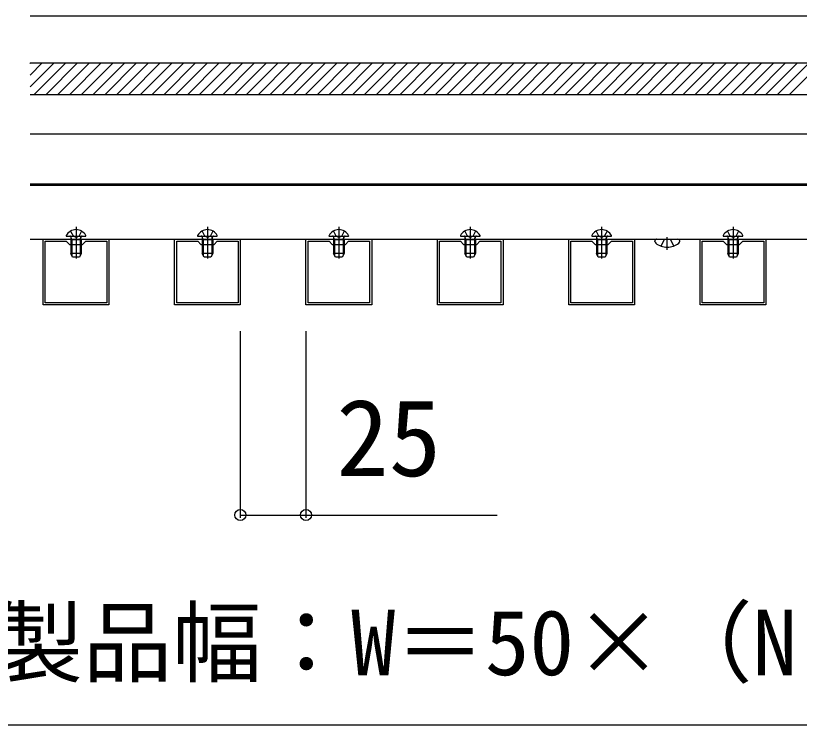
# Model space of a CAD drawing. Units: millimetres, scale not verified. Extents: x -1750 to 1750, y -2608 to 2592.
# Drawn here: x -1310.5 to -1012.3, y 1296.5 to 1566.5 of the extents above; entities that cross this region are included whole.
import ezdxf
from ezdxf.enums import TextEntityAlignment as Align

# ---------------------------------------------------------------- set-up
doc = ezdxf.new("R2010")
doc.units = ezdxf.units.MM
doc.header["$LTSCALE"] = 14
for name, color, linetype in [('0-3_YKK_11', 7, 'Continuous'), ('0-4_YKK_12', 2, 'Continuous'), ('0-5_YKK_13', 4, 'Continuous'), ('0-6_YKK_D', 6, 'Continuous'), ('0-8_YSS_K', 3, 'Continuous')]:
    doc.layers.add(name, color=color, linetype=linetype)
doc.styles.add('ＭＳ ゴシック', font='')
doc.styles.get('ＭＳ ゴシック').set_extended_font_data('MS Gothic')

msp = doc.modelspace()

# ---------------------------------------------------------------- linework, layer by layer
at = {"layer": '0-3_YKK_11'}
for points in [[(-1275, 1481.5), (-1275, 1456.5), (-1300, 1456.5), (-1300, 1481.5)], [(-1275.8, 1480.7), (-1275.8, 1457.3), (-1299.2, 1457.3), (-1299.2, 1480.7), (-1291.2, 1480.7), (-1290, 1479.5), (-1285, 1479.5), (-1283.8, 1480.7)], [(-1225, 1481.5), (-1225, 1456.5), (-1250, 1456.5), (-1250, 1481.5)], [(-1225.8, 1480.7), (-1225.8, 1457.3), (-1249.2, 1457.3), (-1249.2, 1480.7), (-1241.2, 1480.7), (-1240, 1479.5), (-1235, 1479.5), (-1233.8, 1480.7)], [(-1175, 1481.5), (-1175, 1456.5), (-1200, 1456.5), (-1200, 1481.5)], [(-1175.8, 1480.7), (-1175.8, 1457.3), (-1199.2, 1457.3), (-1199.2, 1480.7), (-1191.2, 1480.7), (-1190, 1479.5), (-1185, 1479.5), (-1183.8, 1480.7)], [(-1125, 1481.5), (-1125, 1456.5), (-1150, 1456.5), (-1150, 1481.5)], [(-1125.8, 1480.7), (-1125.8, 1457.3), (-1149.2, 1457.3), (-1149.2, 1480.7), (-1141.2, 1480.7), (-1140, 1479.5), (-1135, 1479.5), (-1133.8, 1480.7)], [(-1075, 1481.5), (-1075, 1456.5), (-1100, 1456.5), (-1100, 1481.5)], [(-1075.8, 1480.7), (-1075.8, 1457.3), (-1099.2, 1457.3), (-1099.2, 1480.7), (-1091.2, 1480.7), (-1090, 1479.5), (-1085, 1479.5), (-1083.8, 1480.7)], [(-1025, 1481.5), (-1025, 1456.5), (-1050, 1456.5), (-1050, 1481.5)], [(-1025.8, 1480.7), (-1025.8, 1457.3), (-1049.2, 1457.3), (-1049.2, 1480.7), (-1041.2, 1480.7), (-1040, 1479.5), (-1035, 1479.5), (-1033.8, 1480.7)]]:
    msp.add_lwpolyline(points, close=True, dxfattribs=at)
at = {"layer": '0-4_YKK_12'}
for p, q in [((-1305, 1521.5), (-720, 1521.5)), ((-1305, 1502.5), (-720, 1502.5)), ((-1305, 1502), (-720, 1502)), ((-1305, 1481.5), (-720, 1481.5))]:
    msp.add_line(p, q, dxfattribs=at)
at = {"layer": '0-5_YKK_13'}
for p, q in [((-1287.5, 1486.1), (-1287.5, 1474.11)), ((-1237.5, 1486.1), (-1237.5, 1474.11)), ((-1187.5, 1486.1), (-1187.5, 1474.11)), ((-1137.5, 1486.1), (-1137.5, 1474.11)), ((-1087.5, 1486.1), (-1087.5, 1474.11)), ((-1037.5, 1486.1), (-1037.5, 1474.11)), ((-1291.1, 1482.6), (-1283.9, 1482.6)), ((-1289.55, 1484.57), (-1288.65, 1482.75)), ((-1289.12, 1481.2), (-1289.36, 1482.22)), ((-1287.5, 1482.14), (-1288.65, 1482.75)), ((-1287.5, 1482.14), (-1286.36, 1482.75)), ((-1285.45, 1484.57), (-1286.36, 1482.75)), ((-1285.88, 1481.2), (-1285.64, 1482.22)), ((-1241.1, 1482.6), (-1233.9, 1482.6)), ((-1239.55, 1484.57), (-1238.65, 1482.75)), ((-1239.12, 1481.2), (-1239.36, 1482.22)), ((-1237.5, 1482.14), (-1238.65, 1482.75)), ((-1237.5, 1482.14), (-1236.36, 1482.75)), ((-1235.45, 1484.57), (-1236.36, 1482.75)), ((-1235.88, 1481.2), (-1235.64, 1482.22)), ((-1191.1, 1482.6), (-1183.9, 1482.6)), ((-1189.55, 1484.57), (-1188.65, 1482.75)), ((-1189.12, 1481.2), (-1189.36, 1482.22)), ((-1187.5, 1482.14), (-1188.65, 1482.75)), ((-1187.5, 1482.14), (-1186.36, 1482.75)), ((-1185.45, 1484.57), (-1186.36, 1482.75)), ((-1185.88, 1481.2), (-1185.64, 1482.22)), ((-1141.1, 1482.6), (-1133.9, 1482.6)), ((-1139.55, 1484.57), (-1138.65, 1482.75)), ((-1139.12, 1481.2), (-1139.36, 1482.22)), ((-1137.5, 1482.14), (-1138.65, 1482.75)), ((-1137.5, 1482.14), (-1136.36, 1482.75)), ((-1135.45, 1484.57), (-1136.36, 1482.75)), ((-1135.88, 1481.2), (-1135.64, 1482.22)), ((-1091.1, 1482.6), (-1083.9, 1482.6)), ((-1089.55, 1484.57), (-1088.64, 1482.75)), ((-1089.12, 1481.2), (-1089.36, 1482.22)), ((-1087.5, 1482.14), (-1088.64, 1482.75)), ((-1087.5, 1482.14), (-1086.36, 1482.75)), ((-1085.45, 1484.57), (-1086.36, 1482.75)), ((-1085.88, 1481.2), (-1085.64, 1482.22)), ((-1062.5, 1477.4), (-1062.5, 1482.21)), ((-1041.1, 1482.6), (-1033.9, 1482.6)), ((-1039.55, 1484.57), (-1038.65, 1482.75)), ((-1039.12, 1481.2), (-1039.36, 1482.22)), ((-1037.5, 1482.14), (-1038.65, 1482.75)), ((-1037.5, 1482.14), (-1036.36, 1482.75)), ((-1035.45, 1484.57), (-1036.36, 1482.75)), ((-1035.88, 1481.2), (-1035.64, 1482.22)), ((-1289.5, 1481.2), (-1289.36, 1482.01)), ((-1285.5, 1481.2), (-1289.5, 1481.2)), ((-1289.5, 1481.2), (-1289.5, 1476)), ((-1289.12, 1481.2), (-1289.12, 1475.24)), ((-1285.88, 1481.2), (-1285.88, 1475.24)), ((-1285.5, 1481.2), (-1285.64, 1482.01)), ((-1285.5, 1481.2), (-1285.5, 1476)), ((-1239.5, 1481.2), (-1239.36, 1482.01)), ((-1235.5, 1481.2), (-1239.5, 1481.2)), ((-1239.5, 1481.2), (-1239.5, 1476)), ((-1239.12, 1481.2), (-1239.12, 1475.24)), ((-1235.88, 1481.2), (-1235.88, 1475.24)), ((-1235.5, 1481.2), (-1235.64, 1482.01)), ((-1235.5, 1481.2), (-1235.5, 1476)), ((-1189.5, 1481.2), (-1189.36, 1482.01)), ((-1185.5, 1481.2), (-1189.5, 1481.2)), ((-1189.5, 1481.2), (-1189.5, 1476)), ((-1189.12, 1481.2), (-1189.12, 1475.24)), ((-1185.88, 1481.2), (-1185.88, 1475.24)), ((-1185.5, 1481.2), (-1185.64, 1482.01)), ((-1185.5, 1481.2), (-1185.5, 1476)), ((-1139.5, 1481.2), (-1139.36, 1482.01)), ((-1135.5, 1481.2), (-1139.5, 1481.2)), ((-1139.5, 1481.2), (-1139.5, 1476)), ((-1139.12, 1481.2), (-1139.12, 1475.24)), ((-1135.88, 1481.2), (-1135.88, 1475.24)), ((-1135.5, 1481.2), (-1135.64, 1482.01)), ((-1135.5, 1481.2), (-1135.5, 1476)), ((-1089.5, 1481.2), (-1089.36, 1482.01)), ((-1085.5, 1481.2), (-1089.5, 1481.2)), ((-1089.5, 1481.2), (-1089.5, 1476)), ((-1089.12, 1481.2), (-1089.12, 1475.24)), ((-1085.88, 1481.2), (-1085.88, 1475.24)), ((-1085.5, 1481.2), (-1085.64, 1482.01)), ((-1085.5, 1481.2), (-1085.5, 1476)), ((-1067.24, 1480.64), (-1067.24, 1480.8)), ((-1066.54, 1481.5), (-1058.47, 1481.5)), ((-1057.77, 1480.64), (-1057.77, 1480.8)), ((-1039.5, 1481.2), (-1039.36, 1482.01)), ((-1035.5, 1481.2), (-1039.5, 1481.2)), ((-1039.5, 1481.2), (-1039.5, 1476)), ((-1039.12, 1481.2), (-1039.12, 1475.24)), ((-1035.88, 1481.2), (-1035.88, 1475.24)), ((-1035.5, 1481.2), (-1035.64, 1482.01)), ((-1035.5, 1481.2), (-1035.5, 1476)), ((-1285.5, 1476), (-1289.5, 1476)), ((-1288.8, 1474.6), (-1289.5, 1476)), ((-1286.2, 1474.6), (-1288.8, 1474.6)), ((-1285.5, 1476), (-1286.2, 1474.6)), ((-1235.5, 1476), (-1239.5, 1476)), ((-1238.8, 1474.6), (-1239.5, 1476)), ((-1236.2, 1474.6), (-1238.8, 1474.6)), ((-1235.5, 1476), (-1236.2, 1474.6)), ((-1185.5, 1476), (-1189.5, 1476)), ((-1188.8, 1474.6), (-1189.5, 1476)), ((-1186.2, 1474.6), (-1188.8, 1474.6)), ((-1185.5, 1476), (-1186.2, 1474.6)), ((-1135.5, 1476), (-1139.5, 1476)), ((-1138.8, 1474.6), (-1139.5, 1476)), ((-1136.2, 1474.6), (-1138.8, 1474.6)), ((-1135.5, 1476), (-1136.2, 1474.6)), ((-1085.5, 1476), (-1089.5, 1476)), ((-1088.8, 1474.6), (-1089.5, 1476)), ((-1086.2, 1474.6), (-1088.8, 1474.6)), ((-1085.5, 1476), (-1086.2, 1474.6)), ((-1035.5, 1476), (-1039.5, 1476)), ((-1038.8, 1474.6), (-1039.5, 1476)), ((-1036.2, 1474.6), (-1038.8, 1474.6)), ((-1035.5, 1476), (-1036.2, 1474.6))]:
    msp.add_line(p, q, dxfattribs=at)
for points in [[(-1063.63, 1481.5), (-1063.63, 1481.5), (-1064.95, 1478.84)], [(-1061.37, 1481.5), (-1061.37, 1481.5), (-1060.05, 1478.84)]]:
    msp.add_lwpolyline(points, dxfattribs=at)
for centre, radius, start, end in [((-1287.5, 1480.9), 4.2, 27.281, 152.719), ((-1237.5, 1480.9), 4.2, 27.281, 152.719), ((-1187.5, 1480.9), 4.2, 27.281, 152.719), ((-1137.5, 1480.9), 4.2, 27.281, 152.719), ((-1087.5, 1480.9), 4.2, 27.281, 152.719), ((-1037.5, 1480.9), 4.2, 27.281, 152.719), ((-1291.1, 1482.75), 0.154, 152.719, 270), ((-1289.85, 1482.1), 0.5, 349.909, 90), ((-1285.15, 1482.1), 0.5, 90, 190.091), ((-1283.9, 1482.75), 0.154, 270, 27.281), ((-1241.1, 1482.75), 0.154, 152.719, 270), ((-1239.85, 1482.1), 0.5, 349.909, 90), ((-1235.15, 1482.1), 0.5, 90, 190.091), ((-1233.9, 1482.75), 0.154, 270, 27.281), ((-1191.1, 1482.75), 0.154, 152.719, 270), ((-1189.85, 1482.1), 0.5, 349.909, 90), ((-1185.15, 1482.1), 0.5, 90, 190.091), ((-1183.9, 1482.75), 0.154, 270, 27.281), ((-1141.1, 1482.75), 0.154, 152.719, 270), ((-1139.85, 1482.1), 0.5, 349.909, 90), ((-1135.15, 1482.1), 0.5, 90, 190.091), ((-1133.9, 1482.75), 0.154, 270, 27.281), ((-1091.1, 1482.75), 0.154, 152.719, 270), ((-1089.85, 1482.1), 0.5, 349.909, 90), ((-1085.15, 1482.1), 0.5, 90, 190.091), ((-1083.9, 1482.75), 0.154, 270, 27.281), ((-1041.1, 1482.75), 0.154, 152.719, 270), ((-1039.85, 1482.1), 0.5, 349.909, 90), ((-1035.15, 1482.1), 0.5, 90, 190.091), ((-1033.9, 1482.75), 0.154, 270, 27.281), ((-1066.54, 1480.8), 0.7, 92.9579, 180), ((-1066.37, 1480.64), 0.862, 180, 230.8765), ((-1062.5, 1485.4), 7, 230.8765, 270), ((-1066.54, 1480.8), 0.7, 90, 92.9579), ((-1062.5, 1485.4), 7, 270, 309.1236), ((-1058.47, 1480.8), 0.7, 87.0421, 90), ((-1058.47, 1480.8), 0.7, 0, 87.0421), ((-1058.63, 1480.64), 0.862, 309.1236, 0)]:
    msp.add_arc(centre, radius, start, end, dxfattribs=at)
at = {"layer": '0-6_YKK_D'}
for p, q in [((-1225, 1446.5), (-1225, 1375.5)), ((-1200, 1446.5), (-1200, 1375.5)), ((-560, 1296.5), (-1465, 1296.5))]:
    msp.add_line(p, q, dxfattribs=at)
msp.add_lwpolyline([(-1225, 1376.5), (-1200, 1376.5), (-1127.23, 1376.5)], dxfattribs=at)
for centre in [(-1225, 1376.5), (-1200, 1376.5)]:
    msp.add_circle(centre, 2.12, dxfattribs=at)
at = {"layer": '0-8_YSS_K'}
for p, q in [((-1305, 1566.5), (-720, 1566.5)), ((-1305, 1548.5), (-720, 1548.5)), ((-1305, 1548.36), (-1304.86, 1548.5)), ((-1305, 1543.87), (-1300.37, 1548.5)), ((-1305, 1539.38), (-1295.88, 1548.5)), ((-1303.39, 1536.5), (-1291.39, 1548.5)), ((-1298.9, 1536.5), (-1286.9, 1548.5)), ((-1294.41, 1536.5), (-1282.41, 1548.5)), ((-1289.92, 1536.5), (-1277.92, 1548.5)), ((-1285.43, 1536.5), (-1273.43, 1548.5)), ((-1280.94, 1536.5), (-1268.94, 1548.5)), ((-1276.45, 1536.5), (-1264.45, 1548.5)), ((-1271.96, 1536.5), (-1259.96, 1548.5)), ((-1267.47, 1536.5), (-1255.47, 1548.5)), ((-1262.98, 1536.5), (-1250.98, 1548.5)), ((-1258.49, 1536.5), (-1246.49, 1548.5)), ((-1254, 1536.5), (-1242, 1548.5)), ((-1249.51, 1536.5), (-1237.51, 1548.5)), ((-1245.02, 1536.5), (-1233.02, 1548.5)), ((-1240.53, 1536.5), (-1228.53, 1548.5)), ((-1236.04, 1536.5), (-1224.04, 1548.5)), ((-1231.55, 1536.5), (-1219.55, 1548.5)), ((-1227.06, 1536.5), (-1215.06, 1548.5)), ((-1222.57, 1536.5), (-1210.57, 1548.5)), ((-1218.08, 1536.5), (-1206.08, 1548.5)), ((-1213.59, 1536.5), (-1201.59, 1548.5)), ((-1209.1, 1536.5), (-1197.1, 1548.5)), ((-1204.61, 1536.5), (-1192.61, 1548.5)), ((-1200.12, 1536.5), (-1188.12, 1548.5)), ((-1195.63, 1536.5), (-1183.63, 1548.5)), ((-1191.14, 1536.5), (-1179.14, 1548.5)), ((-1186.65, 1536.5), (-1174.65, 1548.5)), ((-1182.16, 1536.5), (-1170.16, 1548.5)), ((-1177.67, 1536.5), (-1165.67, 1548.5)), ((-1173.18, 1536.5), (-1161.18, 1548.5)), ((-1168.69, 1536.5), (-1156.69, 1548.5)), ((-1164.2, 1536.5), (-1152.2, 1548.5)), ((-1159.71, 1536.5), (-1147.71, 1548.5)), ((-1155.22, 1536.5), (-1143.22, 1548.5)), ((-1150.73, 1536.5), (-1138.73, 1548.5)), ((-1146.24, 1536.5), (-1134.24, 1548.5)), ((-1141.75, 1536.5), (-1129.75, 1548.5)), ((-1137.26, 1536.5), (-1125.26, 1548.5)), ((-1132.77, 1536.5), (-1120.77, 1548.5)), ((-1128.28, 1536.5), (-1116.28, 1548.5)), ((-1123.79, 1536.5), (-1111.79, 1548.5)), ((-1119.29, 1536.5), (-1107.29, 1548.5)), ((-1114.8, 1536.5), (-1102.8, 1548.5)), ((-1110.31, 1536.5), (-1098.31, 1548.5)), ((-1105.82, 1536.5), (-1093.82, 1548.5)), ((-1101.33, 1536.5), (-1089.33, 1548.5)), ((-1096.84, 1536.5), (-1084.84, 1548.5)), ((-1092.35, 1536.5), (-1080.35, 1548.5)), ((-1087.86, 1536.5), (-1075.86, 1548.5)), ((-1083.37, 1536.5), (-1071.37, 1548.5)), ((-1078.88, 1536.5), (-1066.88, 1548.5)), ((-1074.39, 1536.5), (-1062.39, 1548.5)), ((-1069.9, 1536.5), (-1057.9, 1548.5)), ((-1065.41, 1536.5), (-1053.41, 1548.5)), ((-1060.92, 1536.5), (-1048.92, 1548.5)), ((-1056.43, 1536.5), (-1044.43, 1548.5)), ((-1051.94, 1536.5), (-1039.94, 1548.5)), ((-1047.45, 1536.5), (-1035.45, 1548.5)), ((-1042.96, 1536.5), (-1030.96, 1548.5)), ((-1038.47, 1536.5), (-1026.47, 1548.5)), ((-1033.98, 1536.5), (-1021.98, 1548.5)), ((-1029.49, 1536.5), (-1017.49, 1548.5)), ((-1025, 1536.5), (-1013, 1548.5)), ((-1020.51, 1536.5), (-1008.51, 1548.5)), ((-1016.02, 1536.5), (-1004.02, 1548.5)), ((-1305, 1536.5), (-719.67, 1536.5))]:
    msp.add_line(p, q, dxfattribs=at)

# ---------------------------------------------------------------- texts
at = {"layer": '0-6_YKK_D', "style": 'ＭＳ ゴシック'}
for s, height, p in [('25', 29.33, (-1188.45, 1382.5)), ('製品幅：W＝50×（N－1）＋25', 24.93, (-1318.89, 1308.1))]:
    msp.add_text(s, height=height, dxfattribs=at).set_placement(p, align=Align.BOTTOM_LEFT)

doc.saveas('drawing.dxf')
